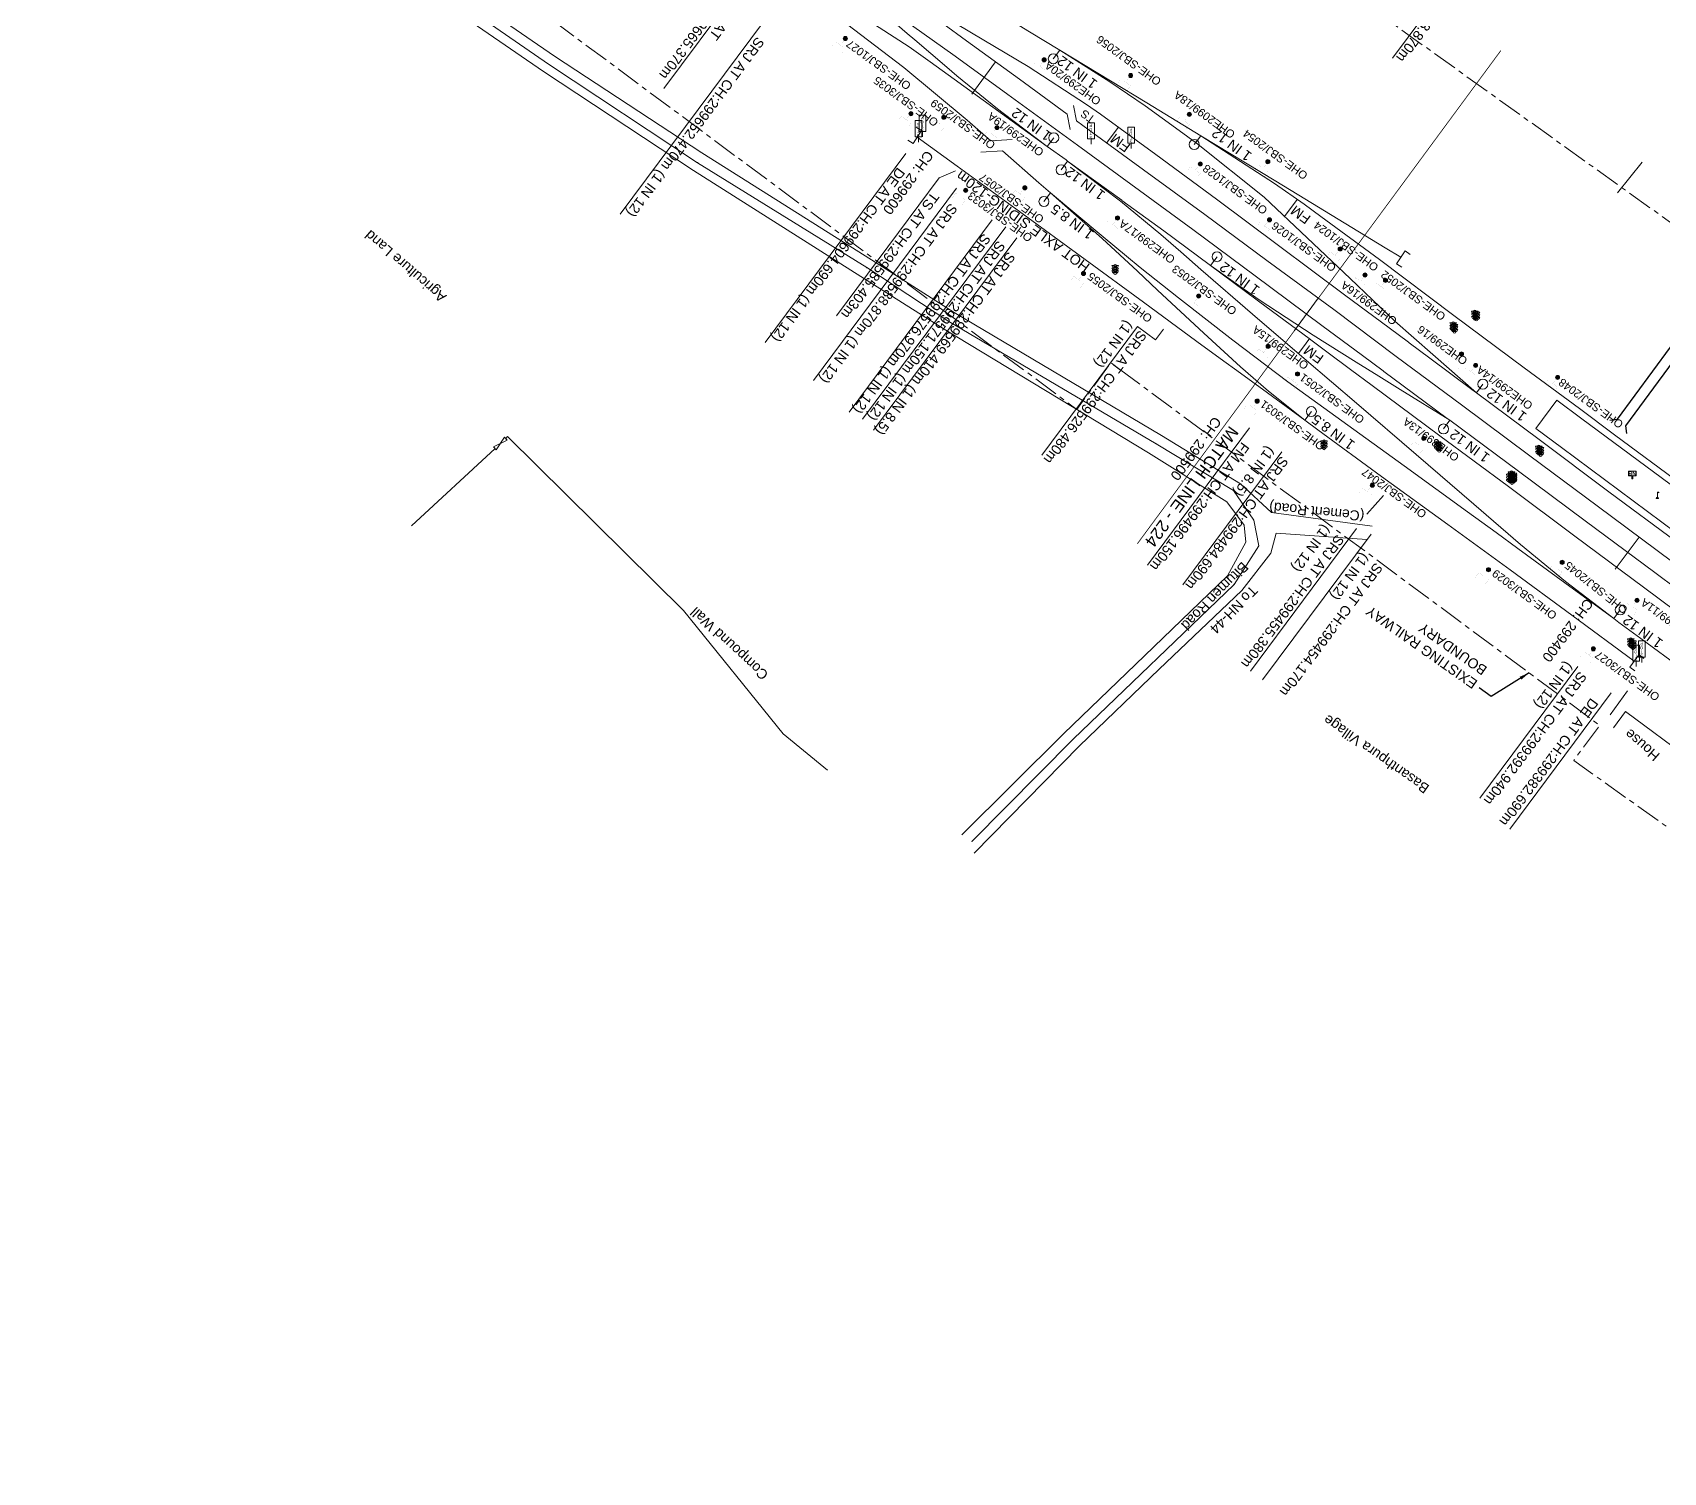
# Model space of a CAD drawing. Header units: metres. Extents: x 643730 to 647118, y 3378068 to 3380809.
# Drawn here: x 644885 to 645292.6, y 3379215.8 to 3379575.6 of the extents above; entities that cross this region are included whole.
import ezdxf
from ezdxf.enums import TextEntityAlignment as Align

# ---------------------------------------------------------------- set-up
doc = ezdxf.new("R2010")
doc.units = ezdxf.units.M
doc.header["$MEASUREMENT"] = 0
doc.linetypes.add('CENTER', pattern=[2, 1.25, -0.25, 0.25, -0.25])
doc.linetypes.add('PHANTOM2', pattern=[1.25, 0.625, -0.125, 0.125, -0.125, 0.125, -0.125])
for name, color, linetype, lineweight in [('Compound Wall', 251, 'Continuous', 0), ('DFCC BOUNDARY', 6, 'CENTER', 0), ('Exg track', 7, 'Continuous', 0), ('Existing Chainage', 7, 'Continuous', 0), ('Existing IR Track', 143, 'Continuous', 0), ('Existing Railway Boundary', 7, 'CENTER', 0), ('Gate', 251, 'Continuous', 0), ('Lamp_Post', 7, 'Continuous', 0), ('MATCH LINE', 7, 'Continuous', 0), ('Name Board', 251, 'Continuous', 0), ('NEW PRO. BOX', 1, 'Continuous', 30), ('OHE MAST', 8, 'Continuous', 0), ('Platform', 251, 'Continuous', 0), ('Residential Building Semipucca', 251, 'Continuous', 0), ("SARAI BANJARA STN SRJ's", 251, 'Continuous', 0), ('Side Details', 251, 'Continuous', 0), ('Sign Board', 251, 'Continuous', 0), ('SRJ13A', 8, 'Continuous', 0), ('STOP', 8, 'Continuous', 0), ('Subroad Centre', 34, 'Continuous', 0), ('Subroad Edge', 34, 'Continuous', 0), ('Text', 251, 'Continuous', 0)]:
    doc.layers.add(name, color=color, linetype=linetype, lineweight=lineweight)
doc.styles.add('CUT-FILL', font='cut-fill.shx', dxfattribs={"height": 2})
doc.styles.add('NB', font='swissbo.ttf', dxfattribs={"height": 1.5})
doc.styles.get("Standard").update_dxf_attribs({"font": 'arial.ttf'})
doc.styles.add('Style-Arial', font='arial.ttf')
doc.styles.add('Text', font='arial.ttf', dxfattribs={"height": 2})
doc.dimstyles.new('ISO-25', dxfattribs={"dimtxt": 2.5, "dimasz": 2.5, "dimexe": 1.25, "dimexo": 0.625, "dimtad": 1, "dimtxsty": 'Standard', "dimcen": 2.5, "dimadec": 0, "dimazin": 0, "dimtfac": 1, "dimtmove": 0, "dimatfit": 3, "dimfxl": 1, "dimarcsym": 0})

# ---------------------------------------------------------------- blocks, each defined once
blk = doc.blocks.new('GT')
at = {"layer": 'Gate'}
for p, q in [((-0.5, -0.5), (-0.5, 0.5)), ((-0.5, 0.5), (0.5, -0.5)), ((0.5, 0.5), (0.5, -0.5))]:
    blk.add_line(p, q, dxfattribs=at)
at = {"layer": 'Gate', "flags": 128}
blk.add_lwpolyline([(0.5, 0.5), (-0.5, -0.5)], dxfattribs=at)
blk = doc.blocks.new('LP')
at = {"flags": 128}
for points in [[(0, 0), (0, 1.5)], [(0.25, 1.35), (0.44, 1.35)]]:
    blk.add_lwpolyline(points, dxfattribs=at)
for centre, radius, start, end in [((0.07, 0.99), 0.519, 57.6425, 97.3165), ((0.34, 1.33), 0.094, 11.7012, 168.0476)]:
    blk.add_arc(centre, radius, start, end)
at = {"extrusion": (0, 0, -1)}
blk.add_ellipse((0, 0.01), major_axis=(0.308, 0), ratio=0.400495, dxfattribs=at)
blk.add_ellipse((0.35, 1.36), major_axis=(0.0017, 0.0438), ratio=0.461056, start_param=1.74022, end_param=4.575836)
blk = doc.blocks.new('NB')
for p, q in [((-0.98, 0.82), (-0.98, 1.98)), ((-0.98, 1.98), (0.98, 1.98)), ((-0.98, 0.82), (0.98, 0.82)), ((-0.13, 0.82), (-0.13, 0)), ((-0.13, 0), (0.13, 0)), ((0.13, 0.82), (0.13, 0)), ((0.98, 1.98), (0.98, 0.82))]:
    blk.add_line(p, q)
at = {"style": 'NB', "width": 1.025371}
blk.add_text('NB', height=0.988, rotation=180, dxfattribs=at).set_placement((-0.02, 1.38), align=Align.MIDDLE_CENTER)
blk = doc.blocks.new('STOP')
at = {"layer": 'SRJ13A', "flags": 128}
blk.add_lwpolyline([(0.84, 5.38), (-0.84, 5.38), (-0.84, 1.32), (0.84, 1.32), (0.84, 5.38)], close=True, dxfattribs=at)
blk.add_lwpolyline([(0, 1.32), (0, 0)], dxfattribs=at)
at = {"layer": 'SRJ13A', "char_height": 0.739, "attachment_point": 7, "rotation": 180, "line_spacing_factor": 0.6, "style": 'CUT-FILL'}
for s, insert in [('P', (0.3, 5.05)), ('O', (0.3, 4.07)), ('S', (0.3, 2.02)), ('T', (0.3, 3.07))]:
    blk.add_mtext(s, dxfattribs=dict(at, insert=insert))
blk = doc.blocks.new('SIG')
for color, points in [(1, [(-0.22, 0.42, 0.180295), (-0.01, 0.33, -0.00255), (0.01, 0.33, -0.00255), (0.02, 0.33, 0.180295), (0.23, 0.42, -0.002654), (0.25, 0.44, 0.184495), (0.33, 0.65, 1.000001), (-0.32, 0.65, 0.184495), (-0.24, 0.44, -0.002654)]), (2, [(0.23, -0.23, -0.002654), (0.25, -0.21, 0.184495), (0.33, 0.01, 1.000001), (-0.32, 0.01, 0.184495), (-0.24, -0.21, -0.002654), (-0.22, -0.23, 0.180295), (-0.01, -0.32, -0.00255), (0.01, -0.32, -0.00255), (0.02, -0.32, 0.180295)]), (3, [(0.23, -0.88, -0.002654), (0.25, -0.86, 0.184495), (0.33, -0.64, 1.000001), (-0.32, -0.64, 0.184495), (-0.24, -0.86, -0.002654), (-0.22, -0.88, 0.395599)])]:
    blk.add_hatch(color=color).paths.add_polyline_path(points)
for p, q in [((-0.31, 0.98), (-0.32, -0.9)), ((0.33, -0.9), (0.32, 0.98))]:
    blk.add_line(p, q)
at = {"flags": 128}
for points in [[(-0.31, 0.98), (-0.81, 0.98, 0.198758), (-0.42, 0.41, 0.003814), (-0.31, 0.39)], [(-0.31, 0.33), (-0.81, 0.33, 0.198758), (-0.42, -0.23, 0.003727), (-0.32, -0.26)], [(0.32, 0.98), (0.82, 0.98, -0.198758), (0.44, 0.41, -0.003814), (0.32, 0.39)], [(0.32, 0.33), (0.82, 0.33, -0.198758), (0.44, -0.23, -0.003727), (0.33, -0.26)], [(-0.32, -0.32), (-0.81, -0.32, 0.198758), (-0.42, -0.88, 0.003639), (-0.32, -0.9)], [(0.33, -0.32), (0.82, -0.32, -0.198758), (0.44, -0.88, -0.003639), (0.33, -0.9)]]:
    blk.add_lwpolyline(points, format="xyb", dxfattribs=at)
for centre, radius, start, end in [((0.01, 0.91), 0.324, 12.4049, 167.5951), ((0.01, 0.81), 0.357, 27.7578, 152.2422), ((0.01, -0.9), 0.324, 181.4572, 358.5428)]:
    blk.add_arc(centre, radius, start, end)
blk = doc.blocks.new('OHE MAST')
h = blk.add_hatch(color=256)
edge = h.paths.add_edge_path()
edge.add_arc((0, 0), 0.514, 0, 360)
at = {"const_width": 0.01, "flags": 128}
for points in [[(1.5, 3.5), (1.5, 2), (-1.5, 2), (-1.5, 3.5)], [(0, 2), (0, 0)]]:
    blk.add_lwpolyline(points, dxfattribs=at)
blk.add_circle((0, 0), 0.514)

msp = doc.modelspace()

# ---------------------------------------------------------------- linework, layer by layer
at = {"layer": 'Compound Wall', "linetype": 'Continuous', "flags": 128}
for points in [[(645281.1783, 3379535.5799), (645287.2924, 3379543.257)], [(645003.217, 3379474.1753), (645003.6444, 3379474.7045), (645047.64, 3379431.1998), (645072.6223, 3379400.4256), (645083.6898, 3379391.2815)], [(644979.644, 3379452.3746), (645000.5514, 3379471.7072)], [(645279.3475, 3379405.1603), (645283.6521, 3379411.1359)]]:
    msp.add_lwpolyline(points, dxfattribs=at)
at = {"layer": 'DFCC BOUNDARY', "ltscale": 5, "flags": 128}
msp.add_lwpolyline([(645346.1837, 3379491.1213), (644839.6006, 3379853.8387)], dxfattribs=at)
at = {"layer": 'Exg track', "const_width": 0.3, "flags": 128}
for points in [[(645156.3848, 3379551.9968), (645153.4565, 3379548.0665)], [(645201.0911, 3379533.9506), (645197.9319, 3379529.7104)], [(645204.1524, 3379499.1351), (645201.389, 3379495.4261)]]:
    msp.add_lwpolyline(points, dxfattribs=at)
at = {"layer": 'Existing Chainage', "color": 7, "linetype": 'Continuous', "lineweight": 13, "flags": 128}
for points in [[(645119.7858, 3379560.2395), (645125.6682, 3379568.3264)], [(645200.426, 3379501.2108), (645206.3596, 3379509.2602)], [(645280.6006, 3379441.5157), (645286.5684, 3379449.5398)]]:
    msp.add_lwpolyline(points, dxfattribs=at)
at = {"layer": 'Existing IR Track'}
for p, q in [((645145.8838, 3379553.5853), (645145.1484, 3379557.3863)), ((645144.3293, 3379551.4557), (645143.5939, 3379555.2568)), ((645129.8506, 3379548.9344), (645124.479, 3379548.6078)), ((645127.3745, 3379546.0877), (645122.0029, 3379545.7612))]:
    msp.add_line(p, q, dxfattribs=at)
at = {"layer": 'Existing IR Track', "flags": 128}
for points in [[(645143.5939, 3379555.2568), (645131.6326, 3379563.9879), (645118.4271, 3379573.5935), (645112.4825, 3379577.8856), (645106.8962, 3379581.8944), (645095.7432, 3379589.9487), (645083.1527, 3379599.0279), (645072.9111, 3379606.3856), (645053.8595, 3379620.0981), (645043.3513, 3379627.7002), (645037.4465, 3379631.9275), (645028.6815, 3379638.2197), (645022.0833, 3379642.9497), (645008.0015, 3379653.1445), (644991.1729, 3379665.2672), (644974.94, 3379676.9248), (644958.4163, 3379688.8492), (644941.7979, 3379700.8421), (644917.4423, 3379718.5098), (644901.9387, 3379729.7905), (644887.2194, 3379740.588), (644872.6862, 3379751.249)], [(644995.7144, 3379645.7255), (645008.6921, 3379636.1834), (645024.5992, 3379624.5116), (645040.5985, 3379612.7664), (645051.5902, 3379604.682), (645056.5936, 3379601.0121), (645056.8547, 3379600.827), (645065.9288, 3379594.236), (645069.7377, 3379591.4521), (645071.7624, 3379589.9536), (645077.7004, 3379585.6678), (645086.6527, 3379579.1981), (645102.7684, 3379566.9277), (645118.6029, 3379553.7191), (645124.479, 3379548.6078)], [(645297.3167, 3379462.622), (645280.3899, 3379475.1251), (645271.6639, 3379481.6909), (645257.8621, 3379491.888), (645240.2623, 3379504.9717), (645221.6204, 3379518.9284), (645206.9825, 3379529.6928), (645202.839, 3379532.729), (645195.3921, 3379537.9337), (645177.0138, 3379549.827), (645163.4744, 3379558.0795), (645154.4054, 3379563.6113), (645141.7376, 3379571.2744), (645134.1416, 3379575.807), (645124.6768, 3379581.6439), (645109.6629, 3379591.8222), (645093.7303, 3379603.2831), (645078.4399, 3379615.5838), (645064.3926, 3379628.0809), (645056.941, 3379635.9203)], [(645051.5902, 3379604.682), (645056.9484, 3379601.0313), (645066.3818, 3379595.0826), (645078.9933, 3379587.7895), (645090.2849, 3379580.9894), (645104.1014, 3379572.063), (645109.2957, 3379568.3127), (645115.3111, 3379563.9793), (645127.3742, 3379555.2259), (645138.6042, 3379547.1817)], [(645295.9274, 3379448.4032), (645279.0288, 3379460.913), (645261.5522, 3379473.9399), (645245.8914, 3379485.6238), (645244.7456, 3379486.4783), (645234.221, 3379494.3114), (645229.0702, 3379498.1379), (645228.9238, 3379498.24), (645224.082, 3379501.8263), (645212.9414, 3379510.1015), (645196.3757, 3379522.4195), (645180.8936, 3379534.0033), (645165.7638, 3379545.1869), (645151.9046, 3379555.2497), (645148.4332, 3379557.6669), (645133.8448, 3379567.1631), (645119.6543, 3379575.5785), (645107.4974, 3379582.8496), (645095.8772, 3379590.313), (645083.1527, 3379599.0279)], [(645304.3125, 3379424.6314), (645287.6606, 3379437.0456), (645270.484, 3379449.8306), (645253.9485, 3379462.1743), (645236.7521, 3379474.9097), (645219.8671, 3379487.4666), (645214.4465, 3379491.4699), (645208.4756, 3379495.8971), (645204.4809, 3379498.8586), (645204.3974, 3379498.9538), (645191.4496, 3379508.5314), (645187.8691, 3379511.1998), (645179.4235, 3379517.4672), (645170.3233, 3379524.188), (645167.7771, 3379526.0685), (645157.2409, 3379533.7245), (645157.2191, 3379533.7473), (645143.7021, 3379543.5304), (645143.356, 3379543.809), (645138.6042, 3379547.1817), (645127.5705, 3379555.4737), (645126.1721, 3379556.5656), (645115.9839, 3379564.8722), (645113.5063, 3379567.0131), (645105.5205, 3379573.8014), (645103.6242, 3379575.4265), (645098.0077, 3379580.2241)], [(645307.2167, 3379428.2266), (645290.4896, 3379440.7319), (645273.0778, 3379453.5948), (645256.4044, 3379466.0232), (645239.2802, 3379478.7592), (645238.5814, 3379479.2301), (645227.5474, 3379487.3852), (645222.7556, 3379490.9494), (645222.5458, 3379491.0946), (645217.3803, 3379494.9252), (645207.2705, 3379502.473), (645190.611, 3379514.8247), (645175.0013, 3379526.4038), (645146.1533, 3379547.5515), (645128.7706, 3379560.1776), (645115.5406, 3379569.7597), (645104.6955, 3379577.5385)], [(645141.7376, 3379571.2744), (645154.2198, 3379563.3247), (645163.0476, 3379557.3174), (645171.5441, 3379551.1841), (645175.8895, 3379547.9839), (645192.86, 3379534.5229), (645214.3115, 3379514.169), (645225.4746, 3379503.5347), (645234.9995, 3379495.172), (645245.8914, 3379485.6238)], [(645103.7572, 3379548.7906), (645105.0669, 3379547.9398), (645107.157, 3379551.1572), (645105.8473, 3379552.008)], [(645309.9731, 3379432.1329), (645276.0729, 3379457.3456), (645259.2161, 3379469.905), (645242.1859, 3379482.5771), (645225.8403, 3379494.7122), (645210.2246, 3379506.4111), (645193.5179, 3379518.7265), (645177.9655, 3379530.1923), (645162.6466, 3379541.3767), (645149.0777, 3379551.2539), (645145.8838, 3379553.5853)], [(645106.1119, 3379549.5485), (645116.1031, 3379542.2479), (645131.6397, 3379530.9186), (645148.1002, 3379518.9121), (645162.6901, 3379508.2347), (645176.0012, 3379498.4576), (645182.7807, 3379493.5283), (645185.9768, 3379491.1944), (645193.634, 3379485.6274), (645203.0107, 3379478.7627), (645206.2634, 3379476.3602), (645222.185, 3379464.7378), (645238.7161, 3379452.682), (645254.3131, 3379441.3748), (645269.7781, 3379430.0229), (645285.3601, 3379418.5748)], [(645226.9895, 3379519.4869), (645223.0907, 3379521.8664), (645203.0084, 3379534.1113), (645195.7164, 3379538.5356), (645176.9703, 3379549.8488)], [(645127.3745, 3379546.0877), (645136.4755, 3379538.1235), (645139.3981, 3379535.6166), (645152.5627, 3379524.5635), (645158.3791, 3379519.7718), (645161.8562, 3379516.9231), (645171.3993, 3379509.3393), (645184.9822, 3379498.7965), (645198.7359, 3379488.4018), (645212.2845, 3379478.6179), (645227.8465, 3379467.3335), (645243.6761, 3379455.9094), (645250.8575, 3379450.7112), (645256.2784, 3379446.7387), (645267.9701, 3379438.1499), (645280.2133, 3379429.2153), (645281.5295, 3379428.2334), (645287.015, 3379424.1875), (645297.425, 3379416.5182)], [(645143.6957, 3379543.5333), (645156.8776, 3379533.4786), (645167.0268, 3379525.1858), (645171.9943, 3379520.8358), (645177.0284, 3379516.4322), (645189.9327, 3379505.2389), (645203.3892, 3379493.7128), (645215.8887, 3379482.9961), (645230.8094, 3379470.1947), (645245.2595, 3379457.7786), (645256.8808, 3379447.7407), (645268.1683, 3379438.4733), (645280.2133, 3379429.2153)], [(645139.3981, 3379535.6166), (645152.3237, 3379524.1738), (645161.1747, 3379516.0116), (645166.1971, 3379511.312), (645177.76, 3379500.5642), (645186.8947, 3379492.0927), (645193.9049, 3379485.993), (645203.0107, 3379478.7627)], [(645227.2149, 3379517.0235), (645225.9189, 3379517.895), (645228.06, 3379521.0788), (645229.356, 3379520.2072)], [(645179.4118, 3379517.476), (645191.5984, 3379508.8542), (645205.0704, 3379500.0217), (645215.8639, 3379493.2787), (645221.4782, 3379489.8133), (645226.8267, 3379486.4711), (645239.2802, 3379478.7592)], [(645179.4118, 3379517.476), (645191.5984, 3379508.8542), (645205.0704, 3379500.0217), (645215.8639, 3379493.2787), (645221.4782, 3379489.8133), (645226.8267, 3379486.4711), (645239.2802, 3379478.7592)], [(645287.7533, 3379419.2007), (645286.493, 3379420.123), (645284.2273, 3379417.0267), (645285.4876, 3379416.1044)], [(645287.7533, 3379419.2007), (645286.493, 3379420.123), (645284.2273, 3379417.0267), (645285.4876, 3379416.1044)]]:
    msp.add_lwpolyline(points, dxfattribs=at)
at = {"layer": 'Existing Railway Boundary', "ltscale": 5, "flags": 128}
msp.add_lwpolyline([(643730.039, 3380549.1523), (643737.887, 3380543.3483), (643752.8235, 3380532.3022), (643768.2592, 3380520.8389), (643783.7331, 3380509.3472), (643799.7855, 3380497.4973), (643815.9413, 3380485.5714), (643832.7782, 3380473.1288), (643849.7289, 3380460.6021), (643866.059, 3380448.5159), (643882.3496, 3380436.4589), (643898.3816, 3380424.7148), (643914.2305, 3380413.1048), (643929.3278, 3380401.9147), (643944.4267, 3380390.7231), (643959.7518, 3380379.1349), (643975.3902, 3380367.3097), (643987.907, 3380358.1055), (644000.1603, 3380349.0958), (644017.4569, 3380336.3184), (644034.4669, 3380323.7528), (644046.4455, 3380314.9727), (644249.4258, 3380165.3983), (644621.007, 3379887.6965), (644676.9944, 3379845.4482), (644702.8645, 3379825.9912), (644738.6024, 3379799.4801), (644742.2817, 3379796.7418), (644771.2557, 3379773.8192), (644804.6479, 3379750.2058), (644834.554, 3379728.6172), (644848.5372, 3379718.5093), (644863.2911, 3379707.9396), (644878.1999, 3379697.2589), (644893.8111, 3379686.127), (644909.381, 3379675.0245), (644918.4816, 3379668.5863), (644935.1691, 3379656.7791), (644907.7997, 3379620.3367), (644936.8456, 3379598.666), (644961.4527, 3379618.4234), (645145.9779, 3379481.4776), (645154.4712, 3379493.1591), (645276.7247, 3379402.534), (645270.2115, 3379393.7381), (645468.3754, 3379252.8811), (645478.6859, 3379267.1096), (645498.5589, 3379252.3702), (645510.5872, 3379243.9988), (645510.5872, 3379243.9988), (645531.3517, 3379228.922), (645544.8911, 3379218.91), (645549.0311, 3379215.8257)], dxfattribs=at)
at = {"layer": 'MATCH LINE', "linetype": 'PHANTOM2', "ltscale": 15, "const_width": 0.2}
msp.add_lwpolyline([(645251.9825, 3379571.1391), (645161.1287, 3379447.9)], dxfattribs=at)
at = {"layer": 'NEW PRO. BOX'}
for points in [[(645279.2058, 3379478.7536), (645281.1407, 3379479.0065), (645298.8058, 3379503.0629), (645298.5389, 3379505.105)], [(645283.5314, 3379475.428), (645283.2785, 3379477.3629), (645300.9513, 3379501.4292), (645302.9934, 3379501.6961)]]:
    msp.add_lwpolyline(points, dxfattribs=at)
at = {"layer": 'Platform', "linetype": 'Continuous', "flags": 128}
msp.add_lwpolyline([(645501.7605, 3379308.8655), (645496.708, 3379301.4503), (645490.075, 3379306.3432), (645477.696, 3379315.5924), (645445.7824, 3379339.3212), (645407.2067, 3379367.9023), (645382.0595, 3379386.6145), (645299.3762, 3379447.9702), (645267.1544, 3379471.9597), (645260.7115, 3379476.6928), (645265.9886, 3379483.7588), (645272.2708, 3379479.0948), (645304.213, 3379455.4258), (645388.368, 3379392.9797), (645412.2621, 3379375.2029), (645450.5926, 3379346.7929), (645483.8658, 3379322.1325), (645501.7605, 3379308.8655)], dxfattribs=at)
at = {"layer": 'Residential Building Semipucca', "linetype": 'Continuous', "flags": 128}
msp.add_lwpolyline([(645280.1769, 3379401.9282), (645283.1433, 3379405.9518), (645299.5834, 3379393.8312), (645296.6169, 3379389.8076)], dxfattribs=at)
at = {"layer": "SARAI BANJARA STN SRJ's", "color": 7}
for p, q in [((645141.7376, 3379571.2744), (645140.1167, 3379569.0989)), ((645138.6042, 3379547.1817), (645140.2251, 3379549.3572)), ((645176.9703, 3379549.8488), (645175.3494, 3379547.6732)), ((645143.7021, 3379543.5304), (645142.0812, 3379541.3549)), ((645139.3981, 3379535.6166), (645137.7772, 3379533.4411)), ((645179.4235, 3379517.4672), (645181.0444, 3379519.6427)), ((645245.8914, 3379485.6238), (645247.5124, 3379487.7994)), ((645203.0107, 3379478.7627), (645204.6316, 3379480.9383)), ((645239.2802, 3379478.7592), (645237.6593, 3379476.5836)), ((645280.2133, 3379429.2153), (645281.8342, 3379431.3909))]:
    msp.add_line(p, q, dxfattribs=at)
at = {"layer": "SARAI BANJARA STN SRJ's", "lineweight": 13, "flags": 128}
for points in [[(645224.8783, 3379569.2244), (645248.4366, 3379600.8325)], [(645042.7414, 3379561.68), (645060.6356, 3379585.7198)], [(645031.8438, 3379530.2604), (645067.6322, 3379578.34)], [(645068.0557, 3379498.21), (645103.2214, 3379545.453)], [(645111.6166, 3379539.3774), (645115.6519, 3379541.1203)], [(645080.1364, 3379488.6752), (645115.9248, 3379536.7547)], [(645085.9408, 3379504.8836), (645111.6166, 3379539.3774)], [(645089.0696, 3379480.7568), (645124.858, 3379528.8363)], [(645092.4473, 3379479.0263), (645128.2357, 3379527.1059)], [(645095.169, 3379476.2935), (645130.9575, 3379524.373)], [(645137.2171, 3379470.0214), (645161.1722, 3379502.2035)], [(645161.1722, 3379502.2035), (645165.6488, 3379498.885), (645167.6333, 3379501.5621)], [(645163.6345, 3379442.5477), (645189.1701, 3379476.8532)], [(645172.4972, 3379437.6357), (645197.222, 3379470.8519)], [(645222.6999, 3379459.9796), (645218.5316, 3379455.2584)], [(645189.3712, 3379416.0833), (645215.9162, 3379451.7448)], [(645192.4524, 3379413.8692), (645219.5607, 3379450.2874)], [(645246.777, 3379384.3249), (645271.2701, 3379417.2298)], [(645254.2371, 3379376.5819), (645279.5844, 3379410.6345)]]:
    msp.add_lwpolyline(points, dxfattribs=at)
at = {"layer": "SARAI BANJARA STN SRJ's", "color": 7}
for centre in [(645140.1167, 3379569.0989), (645140.2251, 3379549.3572), (645175.3494, 3379547.6732), (645142.0812, 3379541.3549), (645137.7772, 3379533.4411), (645181.0444, 3379519.6427), (645247.5124, 3379487.7994), (645204.6316, 3379480.9383), (645237.6593, 3379476.5836), (645281.8342, 3379431.3909)]:
    msp.add_circle(centre, 1.2487, dxfattribs=at)
at = {"layer": 'Subroad Centre', "linetype": 'Continuous', "flags": 128}
msp.add_lwpolyline([(644964.4564, 3379629.5757), (644959.9369, 3379620.2317), (644960.9685, 3379612.6742), (644964.109, 3379605.0294), (644976.814, 3379593.428), (645013.8868, 3379567.7841), (645051.2054, 3379543.1326), (645093.4647, 3379516.9196), (645113.9828, 3379503.4534), (645165.7943, 3379472.8721), (645185.1635, 3379461.2127), (645190.2043, 3379453.8075), (645191.4681, 3379447.3676), (645185.3076, 3379437.7533), (645145.0675, 3379399.0482), (645119.7701, 3379373.4992)], dxfattribs=at)
at = {"layer": 'Subroad Centre'}
for p in [(645013.887, 3379567.784), (645051.205, 3379543.133), (645093.465, 3379516.92), (645113.983, 3379503.453), (645165.794, 3379472.872), (645185.163, 3379461.213), (645190.204, 3379453.807), (645191.468, 3379447.368), (645185.308, 3379437.753), (645145.068, 3379399.048), (645119.77, 3379373.499)]:
    msp.add_point(p, dxfattribs=at)
at = {"layer": 'Subroad Edge', "linetype": 'Continuous', "flags": 128}
for points in [[(645219.8204, 3379452.2963), (645194.6768, 3379455.7097), (645186.9342, 3379462.8357), (645167.1545, 3379474.9661), (645115.3195, 3379505.6561), (645094.6533, 3379518.831), (645052.2772, 3379545.5937), (645015.4299, 3379569.7437), (644978.1435, 3379595.4026)], [(644975.4272, 3379591.5638), (645012.7093, 3379565.8993), (645050.1968, 3379541.2163), (645092.0166, 3379514.6565), (645112.862, 3379501.5224), (645163.9358, 3379470.6079), (645183.4938, 3379458.4), (645187.8334, 3379452.5488), (645188.2326, 3379448.2673), (645183.6308, 3379439.9227), (645165.2593, 3379422.1711), (645142.6697, 3379400.3861), (645117.2813, 3379375.1811)], [(645120.3566, 3379370.6073), (645146.6633, 3379397.3678), (645166.5708, 3379416.5273), (645187.2422, 3379436.2052), (645194.4775, 3379445.507), (645195.8153, 3379450.5239), (645218.4749, 3379448.9974)]]:
    msp.add_lwpolyline(points, dxfattribs=at)

# ---------------------------------------------------------------- block references
at = {"layer": 'Gate', "xscale": 3.639278366668206, "yscale": 0.9997814888846879, "zscale": 1.907480837097289, "rotation": 42.18217348397229}
msp.add_blockref('GT', (645001.8791, 3379472.9419), dxfattribs=at)
at = {"layer": 'Lamp_Post', "linetype": 'Continuous'}
msp.add_blockref('LP', (645291.119, 3379459.324), dxfattribs=at)
at = {"layer": 'Name Board', "linetype": 'Continuous'}
msp.add_blockref('NB', (645284.85, 3379464.089), dxfattribs=at)
msp.add_blockref('NB', (645284.85, 3379464.089), dxfattribs=at)
at = {"layer": 'OHE MAST', "color": 2, "rotation": 143.3908318566117}
for p in [(645088.133, 3379574.156), (645137.823, 3379568.837), (645159.435, 3379564.924), (645104.524, 3379555.389), (645112.734, 3379554.483), (645174.121, 3379555.222), (645126.047, 3379551.908), (645176.846, 3379542.826), (645193.731, 3379543.387), (645118.194, 3379536.215), (645132.992, 3379536.857), (645156.177, 3379529.296), (645194.168, 3379528.844), (645211.84, 3379521.58), (645147.658, 3379515.449), (645218.048, 3379515.075), (645223.164, 3379513.731), (645176.463, 3379509.794), (645193.819, 3379497.249), (645242.164, 3379495.32), (645201.169, 3379490.341), (645245.687, 3379492.466), (645266.184, 3379489.465), (645191.088, 3379483.548), (645232.73, 3379474.241), (645219.855, 3379462.53), (645248.911, 3379441.408), (645267.328, 3379443.269), (645286.036, 3379433.78), (645275.142, 3379421.651)]:
    msp.add_blockref('OHE MAST', p, dxfattribs=at)
at = {"layer": 'Sign Board', "linetype": 'Continuous'}
for p in [(645155.553, 3379516.441), (645240.085, 3379502.126), (645240.392, 3379501.745), (645245.497, 3379505.005), (645245.914, 3379504.802), (645207.78, 3379472.613), (645236.188, 3379472.372), (645236.564, 3379472.031), (645261.483, 3379471.268), (645261.929, 3379470.962), (645254.66, 3379464.855), (645254.192, 3379464.311), (645254.587, 3379464.529), (645254.769, 3379463.931), (645255.176, 3379464.527), (645255.199, 3379464.257), (645284.5, 3379423.119), (645285.014, 3379422.654)]:
    msp.add_blockref('SIG', p, dxfattribs=at)
at = {"layer": 'STOP', "linetype": 'Continuous'}
for p in [(645106.399, 3379548.288), (645107.39, 3379549.615), (645149.543, 3379547.742), (645159.574, 3379546.665), (645285.803, 3379417.21), (645287.257, 3379418.22)]:
    msp.add_blockref('STOP', p, dxfattribs=at)

# ---------------------------------------------------------------- texts
at = {"layer": 'Existing Chainage', "color": 7, "lineweight": 0, "char_height": 2.5, "attachment_point": 4, "line_spacing_factor": 0.6, "style": 'Style-Arial'}
for s, insert, rotation in [('CH: 299600', (645109.3317, 3379545.6806), 233.968152), ('CH: 299500', (645181.2936, 3379479.1671), 233.604096), ('CH: 299400', (645274.2985, 3379433.7403), 233.360568)]:
    msp.add_mtext(s, dxfattribs=dict(at, insert=insert, rotation=rotation))
at = {"layer": 'Existing Railway Boundary', "insert": (645207.771, 3379437.6257), "char_height": 2.5, "width": 45.456033, "attachment_point": 3, "rotation": 144.877675}
msp.add_mtext('\\pxql;EXISTING RAILWAY BOUNDARY', dxfattribs=at)
at = {"layer": 'MATCH LINE', "linetype": 'Continuous'}
msp.add_text('MATCH LINE - 224', height=3, rotation=233.623712, dxfattribs=at).set_placement((645184.229, 3379477.5682))
at = {"layer": 'OHE MAST'}
for s, rotation, p in [('OHE-SBJ/1027', 144, (645089.2867, 3379573.9949)), ('OHE-SBJ/2056', 144, (645151.8366, 3379575.0724)), ('OHE299/20A', 144, (645138.9005, 3379568.6151)), ('OHE-SBJ/3035', 144, (645096.1402, 3379564.8395)), ('OHE2099/18A', 144, (645171.203, 3379561.2137)), ('OHE-SBJ/2059', 144, (645110.367, 3379559.1886)), ('OHE299/19A', 144, (645124.6296, 3379555.8548)), ('OHE-SBJ/2054', 144, (645188.4746, 3379551.5722)), ('OHE-SBJ/2057', 144, (645122.5304, 3379540.6466)), ('OHE-SBJ/1028', 144, (645178.4146, 3379542.869)), ('OHE-SBJ/3033', 144, (645119.6566, 3379535.9837)), ('OHE299/17A', 144, (645157.4527, 3379529.0419)), ('OHE-SBJ/1026', 144, (645195.5898, 3379528.5387)), ('OHE-SBJ/1024', 144, (645206.1702, 3379528.6332)), ('OHE-SBJ/2055', 144, (645149.6037, 3379515.8653)), ('OHE-SBJ/2053', 144, (645170.7245, 3379517.711)), ('OHE-SBJ/2052', 144, (645222.9341, 3379516.3365)), ('OHE299/16A', 144, (645212.9431, 3379513.6715)), ('OHE299/15A', 144, (645190.8243, 3379502.5502)), ('OHE299/16', 144, (645232.0577, 3379502.5987)), ('OHE299/14A', 144, (645246.8597, 3379492.5376)), ('OHE-SBJ/2051', 144, (645202.6437, 3379490.5895)), ('OHE-SBJ/2048', 144, (645267.3551, 3379489.3946)), ('OHE-SBJ/3031', 144, (645192.7614, 3379483.9114)), ('OHE399/13A', 144, (645228.4527, 3379479.5823)), ('OHE-SBJ/2047', 144, (645218.1751, 3379466.9664)), ('OHE-SBJ/2045', 141.491458, (645268.959, 3379443.6601)), ('OHE-SBJ/3029', 144, (645250.7563, 3379441.6407)), ('OHE299/11A', 144, (645287.9179, 3379434.3633)), ('OHE-SBJ/3027', 144, (645276.4573, 3379421.2678))]:
    msp.add_text(s, height=2, rotation=rotation, dxfattribs=at).set_placement(p, align=Align.RIGHT)
at = {"layer": 'OHE MAST', "color": 7}
msp.add_text('TS', height=2, rotation=144, dxfattribs=at).set_placement((645147.877, 3379556.5322, 266.68), align=Align.RIGHT)
at = {"layer": "SARAI BANJARA STN SRJ's", "color": 7}
for s, rotation, p in [('1 IN 12', 143.603357, (645151.3635, 3379563.3553)), ('1 IN 12', 143.603357, (645139.9265, 3379550.3395)), ('1 IN 12', 143.603357, (645189.9654, 3379545.3225)), ('FM', 143.603357, (645159.6379, 3379547.5559)), ('HOT AXLE SIDING-120m', 143.889849, (645149.4724, 3379517.6274)), ('1 IN 12', 143.603357, (645153.3289, 3379535.5774)), ('1 IN 8.5', 143.603357, (645150.5125, 3379525.7372)), ('FM', 143.603357, (645204.7041, 3379529.6174)), ('1 IN 12', 143.603357, (645191.9516, 3379511.8495)), ('FM', 143.603357, (645207.9325, 3379494.7112)), ('1 IN 12', 143.603357, (645258.6967, 3379480.2307)), ('1 IN 8.5', 143.603357, (645215.7426, 3379473.1624)), ('1 IN 12', 143.603357, (645249.4638, 3379469.9804)), ('1 IN 12', 143.603357, (645292.7414, 3379423.5976))]:
    msp.add_text(s, height=2.5, rotation=rotation, dxfattribs=at).set_placement(p)
at = {"layer": "SARAI BANJARA STN SRJ's", "lineweight": 13, "char_height": 2.5, "attachment_point": 4, "line_spacing_factor": 0.648, "style": 'Style-Arial'}
for s, insert, width, rotation in [('\\A1;FM AT {\\A0;CH:299518.870m}', (645249.8516, 3379599.8365), 55.170098, 233.301951), ('\\A1;\\pxsm1;SRJ AT {\\A0;CH:299665.370m (1 IN 12)}', (645058.4764, 3379586.5874), 27.047799, 233.337519), ('\\A1;SRJ AT {\\A0;CH:299652.470m (1 IN 12)}', (645066.7455, 3379574.2517), 55.170098, 233.337519), ('\\A1;DE AT {\\A0;CH:299604.690m (1 IN 12)}', (645101.9159, 3379541.6261), 55.170098, 233.337519), ('\\A1;SRJ AT {\\A0;CH:299588.870m (1 IN 12)}', (645115.0381, 3379532.6665), 55.170098, 233.337519), ('\\A1;TS AT {\\A0;CH:299585.403m}', (645110.7298, 3379535.2891), 55.170098, 233.337519), ('\\A1;SRJ AT {\\A0;CH:299576.970m (1 IN 12)}', (645123.3469, 3379525.1117), 55.170098, 233.337519), ('\\A1;SRJ AT {\\A0;CH:299571.150m (1 IN 12)}', (645126.985, 3379523.3293), 55.170098, 233.337519), ('\\A1;SRJ AT {\\A0;CH:299569.410m (1 IN 8.5)}', (645129.4985, 3379520.5445), 58.578082, 233.337519), ('\\A1;\\pxsm1;SRJ AT {\\A0;CH:299526.480m\\P(1 IN 12)}', (645160.6727, 3379502.1747), 55.170098, 233.337519), ('\\A1;FM AT {\\A0;CH:299496.150m}', (645188.2834, 3379472.7649), 57.837221, 233.337519), ('\\A1;\\pxsm1;SRJ AT {\\A0;CH:299484.690m \\P(1 IN 8.5)}', (645196.0753, 3379470.7317), 57.837221, 233.337519), ('\\A1;\\pxsm1;SRJ AT {\\A0;CH:299455.380m \\P(1 IN 12)}', (645210.0335, 3379451.1434), 55.170098, 233.337519), ('\\A1;\\pxsm1;SRJ AT {\\A0;CH:299454.170m\\P(1 IN 12)}', (645219.6682, 3379444.096), 55.170098, 233.337519), ('\\A1;\\pxsm1;SRJ AT {\\A0;CH:299392.940m\\P(1 IN 12)}', (645270.6857, 3379416.9152), 55.170098, 233.337519), ('\\A1;DE AT {\\A0;CH:299382.690m}', (645275.5068, 3379408.8039), 40.911115, 233.337519)]:
    msp.add_mtext(s, dxfattribs=dict(at, insert=insert, width=width, rotation=rotation))
at = {"layer": 'Side Details'}
msp.add_text('Agriculture Land', height=2.5, rotation=139.166999, dxfattribs=at).set_placement((644988.6226, 3379509.8812))
at = {"layer": 'Subroad Edge', "linetype": 'Continuous', "style": 'Text'}
msp.add_text('(Cement Road)', height=2.5, rotation=174.364025, dxfattribs=at).set_placement((645217.9681, 3379456.0092))
at = {"layer": 'Subroad Edge', "linetype": 'Continuous', "style": 'Text', "width": 1}
for s, p in [('Bitumen Road', (645187.3415, 3379443.5786)), ('To NH-44', (645189.6479, 3379437.7102))]:
    msp.add_text(s, height=2.5, rotation=225.597116, dxfattribs=at).set_placement(p)
at = {"layer": 'Text'}
for s, rotation, p in [('Compound Wall', 137.260278, (645069.0929, 3379415.4337)), ('Basanthpura Village', 144.875729, (645234.3365, 3379387.3501)), ('House', 139.298477, (645291.9524, 3379395.2561))]:
    msp.add_text(s, height=2.5, rotation=rotation, dxfattribs=at).set_placement(p)

# ---------------------------------------------------------------- leaders
at = {"layer": 'Existing Railway Boundary', "linetype": 'Continuous', "ltscale": 5}
msp.add_leader([(645259.0624, 3379415.6269), (645249.5428, 3379409.7353), (645246.5481, 3379411.8741)], dimstyle='ISO-25', override={"dimtxt": 3, "dimasz": 2.5, "dimgap": 0.625, "dimtad": 0, "dimdec": 3, "dimzin": 2, "dimtdec": 3}, dxfattribs=at)

doc.saveas('drawing.dxf')
